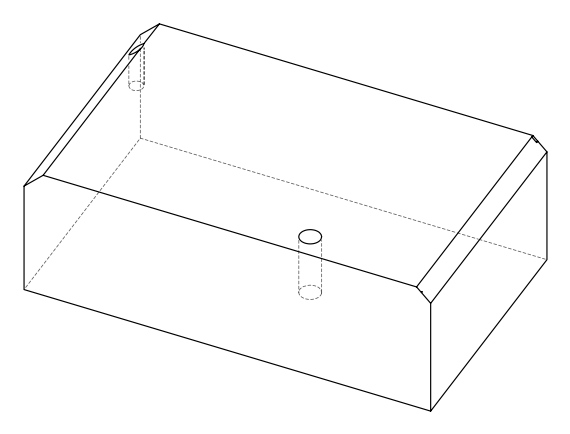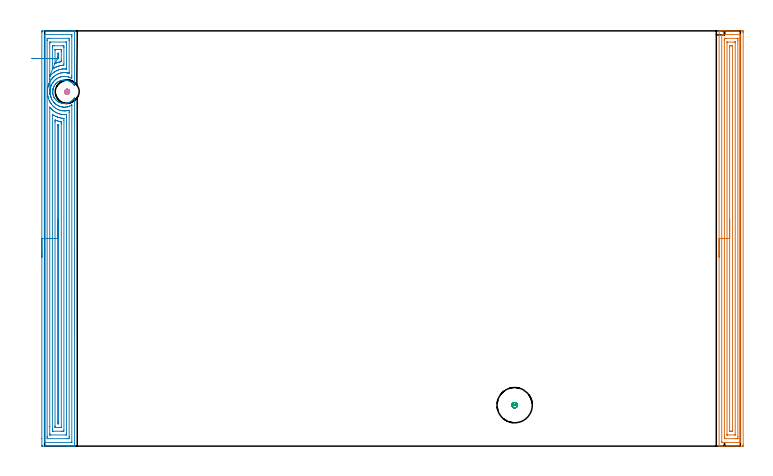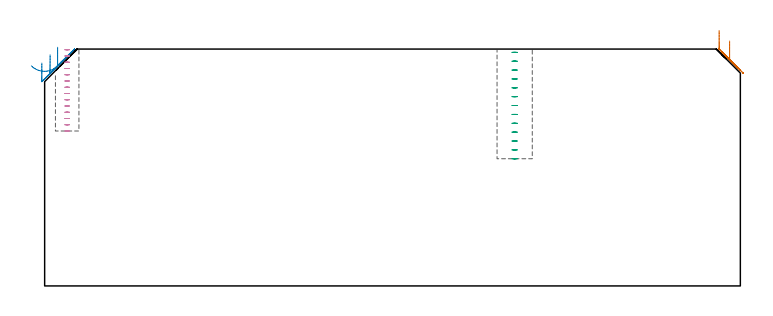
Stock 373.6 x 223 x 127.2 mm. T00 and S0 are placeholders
(PLAN: 4 operations, 2 tool changes, 23.1 min)
(1 AREA_MILL | FG_CHAMFER_SURFACE | UGT0205_001 | 9.17 min | 18553 mm3)
(2 AREA_MILL_1 | FG_CHAMFER_SURFACE_1 | UGT0205_001 | 12.54 min | 34140 mm3)
(3 MILL_BLIND_HOLE_FROM_SOLID_MATERIAL | STEP1POCKET | NXT0201_012 | Spiral | 0.72 min | 16525 mm3)
(4 MILL_BLIND_HOLE_FROM_SOLID_MATERIAL_1 | STEP1POCKET_1 | UGT0201_128 | Spiral | 0.7 min | 4815 mm3)
(TOOL UGT0205_001 | Chamfer Mill 20 x 3 x 45 deg. | D20 FL50 Z2)
(TOOL NXT0201_012 | ENDMILL 16mm [2P460-1600-NA 1630] | D16 FL38 Z6)
(TOOL UGT0201_128 | Carbide End Mill 10.0 | D10 FL15 Z4)
(OP 1 AREA_MILL)
G17 G21 G94 G90
T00 M6
G54
G17 G0 G90 X362.2 Y101.5 S1061 M3
G43 Z137.2 H0
G94 G1 Y101.538 Z136.328 F250.
Y101.652 Z135.463
Y101.841 Z134.612
Y102.103 Z133.78
Y102.437 Z132.974
Y102.84 Z132.2
Y103.309 Z131.464
Y103.84 Z130.772
Y104.429 Z130.129
Y105.072 Z129.54
Y105.764 Z129.008
Y106.5 Z128.54
Y107.274 Z128.137
Y108.08 Z127.803
Y108.912 Z127.541
Y109.764 Z127.352
Y110.628 Z127.238
Y111.5 Z127.2
Y222.818
X362.203 Y222.99 Z127.189
X362.335 Y222.997 Z127.058
X362.474 Y223. Z126.925
X362.7 Z126.7
X363.41 Z125.984
X364.639 Z124.758
X365.157 Z124.238
X365.771 Z123.624
X374.149 Z115.248
X374.763 Y222.994 Z114.635
X375.093 Y222.99 Z114.304
X375.097 Y222.713 Z114.301
X375.099 Y222.371
X375.1 Y222.026 Z114.3
Y0.629
X375.095 Y0.074 Z114.303
X375.092 Y0.01 Z114.306
X375.022 Y0. Z114.375
X365.157 Z124.238
X363.765 Z125.631
X363.41 Z125.984
X362.474 Z126.926
X362.336 Y0.001 Z127.056
X362.251 Y0.005 Z127.141
X362.203 Y0.01 Z127.188
X362.2 Y0.182 Z127.2
Y111.5
X363.614 Z125.786
X363.615 Y220.583 Z125.785
X363.617 Y220.926 Z125.783
X363.618 Y220.967 Z125.782
X363.62 Y220.983 Z125.78
X363.633 Y220.99 Z125.767
X363.741 Y220.995 Z125.659
X363.877 Y220.999 Z125.523
X373.483 Z115.917
X373.639 Y220.996 Z115.761
X373.672 Y220.992 Z115.728
X373.679 Y220.988 Z115.721
X373.682 Y220.977 Z115.718
X373.684 Y220.94 Z115.716
X373.686 Y220.792 Z115.714
Y220.583
X373.685 Y2.417 Z115.715
X373.684 Y2.075 Z115.716
X373.682 Y2.033 Z115.718
X373.68 Y2.017 Z115.72
X373.667 Y2.01 Z115.733
X373.559 Y2.005 Z115.841
X373.423 Y2.001 Z115.977
X363.817 Z125.583
X363.661 Y2.004 Z125.739
X363.628 Y2.009 Z125.772
X363.621 Y2.012 Z125.779
X363.618 Y2.024 Z125.782
X363.616 Y2.06 Z125.784
X363.615 Y2.208 Z125.785
X363.614 Y2.417 Z125.786
Y111.5
X365.028 Z124.372
Y218.032
X365.029 Y218.795 Z124.371
X365.031 Y218.924 Z124.369
X365.034 Y218.968 Z124.366
X365.038 Y218.99 Z124.362
X365.057 Y218.992 Z124.343
X365.157 Y218.995 Z124.243
X365.83 Y219. Z123.57
X366.03 Z123.37
X371.943 Z117.457
X372.143 Y218.997 Z117.257
X372.21 Y218.994 Z117.19
X372.257 Y218.991 Z117.143
X372.265 Y218.925 Z117.135
X372.268 Y218.795 Z117.132
X372.27 Y218.664 Z117.13
X372.272 Y217.901 Z117.128
Y4.968
X372.271 Y4.205 Z117.129
X372.269 Y4.076 Z117.131
X372.266 Y4.032 Z117.134
X372.262 Y4.01 Z117.138
X372.243 Y4.008 Z117.157
X372.143 Y4.005 Z117.257
X371.47 Y4. Z117.93
X371.27 Z118.13
X365.357 Z124.043
X365.157 Y4.003 Z124.243
X365.09 Y4.006 Z124.31
X365.043 Y4.01 Z124.357
X365.035 Y4.075 Z124.365
X365.032 Y4.205 Z124.368
X365.03 Y4.336 Z124.37
X365.029 Y5.099 Z124.371
X365.028 Y111.5 Z124.372
X366.443 Z122.957
Y216.741
X366.444 Y216.867 Z122.956
X366.447 Y216.951 Z122.953
X366.45 Y216.99 Z122.95
X366.471 Y216.992 Z122.929
X366.903 Y217. Z122.497
X370.397 Z119.003
X370.827 Y216.992 Z118.573
X370.849 Y216.99 Z118.551
X370.852 Y216.976 Z118.548
X370.856 Y216.941 Z118.544
X370.857 Y216.896 Z118.543
Y216.852
Y6.259
X370.856 Y6.133 Z118.544
X370.853 Y6.05 Z118.547
X370.85 Y6.01 Z118.55
X370.829 Y6.008 Z118.571
X370.397 Y6. Z119.003
X366.903 Z122.497
X366.473 Y6.008 Z122.927
X366.451 Y6.01 Z122.949
X366.448 Y6.024 Z122.952
X366.444 Y6.059 Z122.956
X366.443 Y6.104 Z122.957
Y6.148
Y111.5
X367.857 Z121.543
Y214.324
X367.859 Y214.73 Z121.541
X367.862 Y214.933 Z121.538
X367.864 Y214.98 Z121.536
X367.871 Y214.99 Z121.529
X367.896 Y214.993 Z121.504
X367.991 Y214.998 Z121.409
X368.65 Y215. Z120.75
X368.863 Z120.537
X369.366 Y214.995 Z120.034
X369.425 Y214.991 Z119.975
X369.437 Y214.988 Z119.963
X369.439 Y214.974 Z119.961
X369.441 Y214.931 Z119.959
X369.443 Y214.756 Z119.957
Y8.676
X369.441 Y8.27 Z119.959
X369.438 Y8.067 Z119.962
X369.436 Y8.02 Z119.964
X369.429 Y8.01 Z119.971
X369.404 Y8.007 Z119.996
X369.309 Y8.002 Z120.091
X368.65 Y8. Z120.75
X368.437 Z120.963
X367.934 Y8.005 Z121.466
X367.876 Y8.009 Z121.524
X367.863 Y8.012 Z121.537
X367.861 Y8.026 Z121.539
X367.859 Y8.069 Z121.541
X367.857 Y8.244 Z121.543
Y111.5
Y112.372 Z121.581
Y113.237 Z121.695
Y114.088 Z121.884
Y114.92 Z122.146
Y115.726 Z122.48
Y116.5 Z122.883
Y117.236 Z123.352
Y117.928 Z123.883
Y118.571 Z124.472
Y119.16 Z125.115
Y119.692 Z125.807
Y120.16 Z126.543
Y120.563 Z127.317
Y120.897 Z128.123
Y121.159 Z128.955
Y121.348 Z129.807
Y121.462 Z130.672
Y121.5 Z131.543
G0 Z137.2
M5
M2
(OP 2 AREA_MILL_1)
G17 G21 G94 G90
T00 M6
G54
G17 G0 G90 X-1.5 Y101.5 S1061 M3
G43 Z137.2 H0
Z119.7
G94 G1 Y101.538 Z118.828 F250.
Y101.652 Z117.964
Y101.841 Z117.112
Y102.103 Z116.28
Y102.437 Z115.474
Y102.84 Z114.7
Y103.308 Z113.964
Y103.84 Z113.272
Y104.429 Z112.629
Y105.072 Z112.04
Y105.764 Z111.509
Y106.5 Z111.04
Y107.274 Z110.637
Y108.08 Z110.303
Y108.912 Z110.041
Y109.764 Z109.852
Y110.628 Z109.738
Y111.5 Z109.7
X-1.499 Y222.371 Z109.701
X-1.497 Y222.782 Z109.702
X-1.492 Y222.99 Z109.705
X-1.093 Y223. Z110.104
X12.341 Z123.536
X14.715 Z125.91
X15.429 Z126.629
X15.669 Z126.869
X15.837 Y222.998 Z127.029
X15.997 Y222.99 Z127.189
X16. Y222.818 Z127.2
Y193.759
X15.994 Y193.686 Z127.192
X15.955 Y193.634 Z127.15
X15.944 Y193.639 Z127.14
X15.899 Y193.704 Z127.099
X15.566 Y194.158 Z126.766
X15.211 Y194.586 Z126.411
X15.001 Y194.799 Z126.201
X14.6 Y195.152 Z125.8
X14.183 Y195.479 Z125.383
X14.108 Y195.529 Z125.308
X13.668 Y195.79 Z124.868
X13.215 Y196.02 Z124.415
X12.772 Y196.203 Z123.972
X12.322 Y196.358 Z123.522
X11.851 Y196.465 Z123.051
X11.429 Y196.536 Z122.629
X10.983 Y196.579 Z122.183
X10.536 Y196.59 Z121.736
X10.089 Y196.569 Z121.289
X9.643 Y196.518 Z120.843
X9.285 Y196.454 Z120.485
X8.93 Y196.373 Z120.13
X8.75 Y196.317 Z119.95
X8.3 Y196.154 Z119.5
X7.857 Y195.961 Z119.057
X7.432 Y195.733 Z118.632
X7.016 Y195.479 Z118.216
X6.964 Y195.442 Z118.164
X6.507 Y195.073 Z117.707
X6.072 Y194.674 Z117.27
X5.99 Y194.586 Z117.184
X5.933 Y194.519 Z117.131
X5.628 Y194.149 Z116.826
X5.37 Y193.795 Z116.57
X5.296 Y193.693 Z116.496
X5.178 Y193.501 Z116.378
X4.993 Y193.154 Z116.192
X4.858 Y192.865 Z116.054
X4.826 Y192.799 Z116.024
X4.769 Y192.653 Z115.968
X4.762 Y192.633 Z115.961
X4.682 Y192.418 Z115.875
X4.657 Y192.356 Z115.852
X4.547 Y192. Z115.746
X4.518 Y191.906 Z115.717
X4.512 Y191.879 Z115.711
X4.436 Y191.524 Z115.627
X4.42 Y191.46 Z115.614
X4.396 Y191.313 Z115.594
X4.391 Y191.279 Z115.589
X4.369 Y191.135 Z115.565
X4.361 Y191.077 Z115.555
X4.351 Y191.012 Z115.546
X4.332 Y190.758 Z115.525
X4.318 Y190.566 Z115.508
X4.319 Y190.531 Z115.507
X4.315 Y190.244 Z115.506
X4.316 Y190.242
X4.317 Y190.183 Z115.502
X4.316 Y190.121
Y190.118
X4.328 Y189.88 Z115.526
X4.332 Y189.809 Z115.531
X4.341 Y189.672 Z115.54
X4.393 Y189.289 Z115.592
X4.402 Y189.226 Z115.6
X4.498 Y188.777 Z115.696
X4.596 Y188.434 Z115.795
X4.625 Y188.332 Z115.824
X4.794 Y187.881 Z115.993
X4.966 Y187.5 Z116.162
X4.993 Y187.439 Z116.191
X5.094 Y187.247 Z116.292
X5.178 Y187.1 Z116.378
X5.551 Y186.545 Z116.75
X5.803 Y186.23 Z117.001
X6.071 Y185.929 Z117.27
X6.291 Y185.712 Z117.491
X6.352 Y185.652 Z117.552
X6.652 Y185.398 Z117.852
X6.964 Y185.162 Z118.164
X7.282 Y184.952 Z118.482
X7.607 Y184.759 Z118.807
X7.857 Y184.635 Z119.057
X8.3 Y184.446 Z119.5
X8.75 Y184.288 Z119.95
X9.194 Y184.168 Z120.394
X9.643 Y184.083 Z120.843
X10.089 Y184.031 Z121.289
X10.536 Y184.01 Z121.736
X10.983 Y184.021 Z122.183
X11.429 Y184.065 Z122.629
X11.877 Y184.141 Z123.077
X12.322 Y184.25 Z123.522
X12.772 Y184.397 Z123.972
X13.215 Y184.579 Z124.415
X13.591 Y184.759 Z124.791
X14.108 Y185.08 Z125.308
X14.486 Y185.353 Z125.686
X14.849 Y185.652 Z126.049
X15.001 Y185.798 Z126.201
X15.337 Y186.163 Z126.537
X15.651 Y186.545 Z126.851
X15.993 Y187.023 Z127.193
X16. Y186.606 Z127.2
Y0.182
X15.998 Y0.01 Z127.189
X15.837 Y0.002 Z127.029
X15.669 Y0. Z126.869
X15.429 Z126.629
X14.715 Z125.91
X13.48 Z124.677
X12.959 Z124.153
X12.341 Z123.536
X-1.093 Z110.104
X-1.356 Y0.002 Z109.841
X-1.492 Y0.01 Z109.706
X-1.499 Y0.148 Z109.699
X-1.5 Y4.094 Z109.7
Y111.5
X-0.086 Z111.114
Y220.583
X-0.084 Y220.964 Z111.116
X-0.082 Y220.986 Z111.118
X-0.08 Y220.99 Z111.12
X-0.065 Y220.994 Z111.135
X0.008 Y220.998 Z111.208
X0.117 Y221. Z111.317
X0.254 Z111.454
X14.306 Z125.506
X14.508 Y220.997 Z125.708
X14.542 Y220.995 Z125.742
X14.575 Y220.991 Z125.775
X14.579 Y220.946 Z125.779
X14.584 Y220.716 Z125.784
X14.585 Y220.583 Z125.785
X14.586 Y219.821 Z125.786
Y198.992
X14.582 Y198.23 Z125.782
X14.579 Y197.475 Z125.779
X13.837 Y197.823 Z125.037
X13.562 Y197.95 Z124.762
X12.959 Y198.192 Z124.159
X12.86 Y198.23 Z124.06
X12.08 Y198.428 Z123.28
X11.842 Y198.473 Z123.042
X11.202 Y198.552 Z122.402
X10.665 Y198.577 Z121.865
X10.324 Y198.571 Z121.524
X10.004 Y198.556 Z121.204
X9.446 Y198.489 Z120.646
X9.229 Y198.45 Z120.429
X8.567 Y198.302 Z119.767
X8.511 Y198.287 Z119.711
X8.334 Y198.23 Z119.534
X7.868 Y198.048 Z119.068
X7.689 Y197.97 Z118.889
X7.262 Y197.771 Z118.462
X6.811 Y197.524 Z118.011
X6.693 Y197.456 Z117.893
X6.499 Y197.336 Z117.699
X6.171 Y197.093 Z117.371
X5.933 Y196.901 Z117.133
X5.686 Y196.692 Z116.886
X5.406 Y196.442 Z116.606
X5.227 Y196.266 Z116.427
X5.054 Y196.077 Z116.254
X4.817 Y195.789 Z116.017
X4.626 Y195.547 Z115.826
X4.435 Y195.284 Z115.635
X4.176 Y194.905 Z115.376
X4.03 Y194.653 Z115.23
X3.778 Y194.165 Z114.978
X3.592 Y193.759 Z114.792
X3.51 Y193.544 Z114.71
X3.298 Y192.953 Z114.498
X3.277 Y192.886 Z114.477
X3.271 Y192.865 Z114.471
X3.171 Y192.483 Z114.371
X3.101 Y192.172 Z114.301
X3.057 Y191.971 Z114.257
X2.97 Y191.411 Z114.17
X2.938 Y191.077 Z114.138
X2.906 Y190.582 Z114.106
X2.903 Y190.183 Z114.103
X2.928 Y189.666 Z114.128
X2.959 Y189.289 Z114.159
X3.055 Y188.642 Z114.255
X3.109 Y188.394 Z114.309
X3.298 Y187.643 Z114.498
X3.34 Y187.5 Z114.54
X3.348 Y187.475 Z114.548
X3.361 Y187.436 Z114.561
X3.558 Y186.929 Z114.758
X3.699 Y186.606 Z114.899
X3.813 Y186.353 Z115.013
X4.128 Y185.761 Z115.328
X4.16 Y185.712 Z115.36
X4.176 Y185.688 Z115.376
X4.528 Y185.178 Z115.728
X4.807 Y184.818 Z116.007
X5.054 Y184.529 Z116.254
X5.343 Y184.221 Z116.543
X5.653 Y183.924 Z116.853
X5.933 Y183.688 Z117.133
X6.131 Y183.535 Z117.331
X6.349 Y183.372 Z117.549
X6.733 Y183.109 Z117.933
X6.811 Y183.063 Z118.011
X6.867 Y183.03 Z118.067
X7.407 Y182.749 Z118.607
X7.689 Y182.628 Z118.889
X7.946 Y182.52 Z119.146
X8.328 Y182.38 Z119.528
X8.567 Y182.312 Z119.767
X9.274 Y182.136 Z120.474
X9.446 Y182.104 Z120.646
X9.483 Y182.097 Z120.683
X9.931 Y182.053 Z121.131
X10.324 Y182.025 Z121.524
X10.438 Y182.02 Z121.638
X11.202 Y182.045 Z122.402
X11.286 Y182.051 Z122.486
X11.93 Y182.136 Z123.13
X12.058 Y182.158 Z123.258
X12.08 Y182.164 Z123.28
X12.75 Y182.348 Z123.95
X12.959 Y182.416 Z124.159
X13.399 Y182.582 Z124.599
X13.837 Y182.775 Z125.037
X14.007 Y182.856 Z125.207
X14.322 Y183.03 Z125.522
X14.416 Y183.086 Z125.616
X14.571 Y183.177 Z125.771
X14.575 Y183.176 Z125.775
X14.579 Y183.168 Z125.779
X14.583 Y183.03 Z125.783
X14.585 Y182.883 Z125.785
X14.586 Y2.417 Z125.786
X14.584 Y2.036 Z125.784
X14.582 Y2.014 Z125.782
X14.58 Y2.01 Z125.78
X14.565 Y2.006 Z125.765
X14.492 Y2.002 Z125.692
X14.383 Y2. Z125.583
X14.247 Z125.447
X0.194 Z111.394
X-0.008 Y2.003 Z111.192
X-0.042 Y2.005 Z111.158
X-0.075 Y2.009 Z111.125
X-0.079 Y2.054 Z111.121
X-0.084 Y2.284 Z111.116
X-0.085 Y2.417 Z111.115
X-0.086 Y3.179 Z111.114
Y111.5
X1.328 Z112.528
X1.329 Y217.901 Z112.529
X1.33 Y218.116 Z112.53
X1.335 Y218.795 Z112.535
X1.347 Y218.993 Z112.547
X2.42 Y219. Z113.62
X12.758 Y218.999 Z123.958
X12.959 Y218.995 Z124.159
X13.154 Y218.99 Z124.354
X13.164 Y218.795 Z124.364
X13.168 Y218.582 Z124.368
X13.171 Y217.901 Z124.371
Y217.684
Y200.479
X13.17 Y200.334 Z124.37
X13.166 Y200.219 Z124.366
X13.165 Y200.192 Z124.365
X13.159 Z124.359
X13.136 Y200.195 Z124.336
X12.959 Y200.24 Z124.159
X12.666 Y200.316 Z123.866
X12.327 Y200.398 Z123.527
X12.08 Y200.444 Z123.28
X11.593 Y200.514 Z122.793
X11.202 Y200.554 Z122.402
X10.653 Y200.577 Z121.853
X10.324 Y200.571 Z121.524
X9.811 Y200.54 Z121.011
X9.446 Y200.496 Z120.646
X9.039 Y200.432 Z120.239
X8.567 Y200.326 Z119.767
X8.322 Y200.268 Z119.522
X7.689 Y200.058 Z118.889
X7.66 Y200.048 Z118.86
X7.58 Y200.018 Z118.78
X7.047 Y199.777 Z118.247
X6.811 Y199.666 Z118.011
X6.464 Y199.477 Z117.664
X5.933 Y199.168 Z117.133
X5.861 Y199.124 Z117.061
X5.399 Y198.773 Z116.599
X5.054 Y198.492 Z116.254
X4.914 Y198.372 Z116.114
X4.755 Y198.23 Z115.955
X4.457 Y197.944 Z115.657
X4.176 Y197.645 Z115.376
X4.034 Y197.48 Z115.234
X3.915 Y197.336 Z115.115
X3.642 Y196.985 Z114.842
X3.298 Y196.51 Z114.498
X3.27 Y196.47 Z114.47
X3.252 Y196.442 Z114.452
X2.934 Y195.918 Z114.134
X2.739 Y195.547 Z113.939
X2.63 Y195.333 Z113.83
X2.42 Y194.888 Z113.62
X2.35 Y194.724 Z113.55
X2.322 Y194.653 Z113.522
X2.116 Y194.068 Z113.316
X2.01 Y193.759 Z113.21
X1.904 Y193.39 Z113.104
X1.773 Y192.865 Z112.973
X1.73 Y192.673 Z112.93
X1.605 Y191.971 Z112.805
X1.596 Y191.915 Z112.796
X1.541 Y191.469 Z112.741
X1.513 Y191.106 Z112.713
X1.511 Y191.077 Z112.711
X1.5 Y190.808 Z112.7
X1.485 Y190.241 Z112.685
Y190.183
X1.5 Y189.857 Z112.7
X1.527 Y189.303 Z112.727
X1.528 Y189.289 Z112.728
X1.541 Y189.133 Z112.741
X1.644 Y188.394 Z112.844
X1.663 Y188.271 Z112.863
X1.748 Y187.849 Z112.948
X1.834 Y187.5 Z113.034
X1.938 Y187.097 Z113.138
X2.081 Y186.606 Z113.281
X2.419 Y185.712 Z113.619
X2.705 Y185.109 Z113.905
X2.862 Y184.818 Z114.062
X3.019 Y184.535 Z114.219
X3.298 Y184.1 Z114.498
X3.417 Y183.924 Z114.617
X3.744 Y183.47 Z114.944
X4.11 Y183.03 Z115.31
X4.176 Y182.957 Z115.376
X4.575 Y182.541 Z115.775
X5.003 Y182.136 Z116.203
X5.054 Y182.091 Z116.254
X5.292 Y181.893 Z116.492
X5.933 Y181.44 Z117.133
X6.238 Y181.242 Z117.438
X6.811 Y180.93 Z118.011
X7.374 Y180.668 Z118.574
X7.689 Y180.549 Z118.889
X8.272 Y180.347 Z119.472
X8.567 Y180.275 Z119.767
X8.66 Y180.253 Z119.86
X9.105 Y180.159 Z120.305
X9.446 Y180.103 Z120.646
X9.719 Y180.069 Z120.919
X10.324 Y180.028 Z121.524
X10.638 Y180.027 Z121.838
X11.202 Y180.047 Z122.402
X11.473 Y180.072 Z122.673
X12.08 Y180.157 Z123.28
X12.241 Y180.184 Z123.441
X12.917 Y180.347 Z124.117
X12.951 Y180.355 Z124.151
X12.959 Z124.159
X13.164 Y180.347 Z124.364
X13.167 Y180.135 Z124.367
X13.171 Y179.453 Z124.371
Y179.237
Y5.099
X13.17 Y4.884 Z124.37
X13.164 Y4.205 Z124.364
X13.154 Y4.007 Z124.354
X12.08 Y4. Z123.28
X1.742 Y4.001 Z112.942
X1.541 Y4.005 Z112.741
X1.346 Y4.01 Z112.546
X1.336 Y4.205 Z112.536
X1.332 Y4.418 Z112.532
X1.329 Y5.099 Z112.529
Y5.316
X1.328 Y111.5 Z112.528
X2.743 Z113.943
Y181.806
X2.745 Y181.995 Z113.945
X2.746 Y182.026 Z113.946
Y182.029
X2.792 Y181.977 Z113.992
X3.298 Y181.39 Z114.498
X3.434 Y181.242 Z114.634
X3.803 Y180.866 Z115.003
X4.176 Y180.519 Z115.376
X4.369 Y180.347 Z115.569
X4.754 Y180.047 Z115.954
X5.054 Y179.829 Z116.254
X5.603 Y179.453 Z116.803
X5.933 Y179.264 Z117.133
X6.341 Y179.038 Z117.541
X6.811 Y178.829 Z118.011
X7.47 Y178.559 Z118.67
X7.689 Y178.486 Z118.889
X7.794 Y178.452 Z118.994
X8.567 Y178.257 Z119.767
X8.948 Y178.172 Z120.148
X9.446 Y178.096 Z120.646
X9.947 Y178.049 Z121.147
X10.324 Y178.028 Z121.524
X10.68 Y178.027 Z121.88
X11.202 Y178.047 Z122.402
X11.675 Y178.078 Z122.875
X11.746 Y178.081 Z122.946
X11.75 Y178.001 Z122.95
X11.754 Y177.665 Z122.954
X11.757 Y177.1 Z122.957
Y176.771
Y6.888
X11.754 Y6.326 Z122.954
X11.75 Y6.135 Z122.95
X11.741 Y6.01 Z122.941
X11.638 Y6.007 Z122.838
X11.202 Y6. Z122.402
X3.298 Z114.498
X2.862 Y6.007 Z114.062
X2.761 Y6.01 Z113.961
X2.75 Y6.073 Z113.95
X2.748 Y6.148 Z113.948
X2.744 Y6.558 Z113.944
X2.743 Y10.704 Z113.943
Y111.5
X4.157 Z115.357
X4.158 Y177.684 Z115.358
X4.176 Y178.196 Z115.376
X4.958 Y177.665 Z116.158
X5.054 Y177.606 Z116.254
X5.195 Y177.521 Z116.395
X5.933 Y177.128 Z117.133
X6.738 Y176.771 Z117.938
X6.811 Y176.742 Z118.011
X6.857 Y176.724 Z118.057
X7.366 Y176.548 Z118.566
X7.689 Y176.453 Z118.889
X8.117 Y176.335 Z119.317
X8.567 Y176.232 Z119.767
X9.209 Y176.118 Z120.409
X9.446 Y176.092 Z120.646
X10.18 Y176.023 Z121.38
X10.324 Y176.008 Z121.524
X10.34 Y175.877 Z121.54
X10.341 Y175.859 Z121.541
X10.343 Y174.983 Z121.543
Y8.657
X10.324 Y8.01 Z121.524
X10.106 Y8.004 Z121.306
X9.446 Y8.001 Z120.646
X9.231 Y8. Z120.431
X4.839 Y8.001 Z116.039
X4.176 Y8.01 Z115.376
X4.158 Y8.676 Z115.358
X4.157 Y8.695 Z115.357
Y111.5
X5.571 Z116.771
Y174.089
X5.572 Y174.455 Z116.772
X5.576 Y174.983 Z116.776
X5.578 Y175.154 Z116.778
X5.86 Y175.057 Z117.06
X5.933 Y175.027 Z117.133
X6.037 Y174.983 Z117.237
X6.811 Y174.685 Z118.011
X7.25 Y174.536 Z118.45
X7.689 Y174.419 Z118.889
X8.422 Y174.236 Z119.622
X8.667 Y174.188 Z119.867
X8.798 Y174.16 Z119.998
X8.922 Y174.132 Z120.122
X8.923 Y174.089 Z120.123
X8.928 Y173.561 Z120.128
X8.929 Y173.194 Z120.129
Y172.826
X8.928 Y10.464 Z120.128
X8.927 Y10.098 Z120.127
X8.925 Y10.044 Z120.125
X8.922 Y10.018 Z120.122
X8.908 Y10.01 Z120.108
X8.795 Y10.006 Z119.995
X8.567 Y10.002 Z119.767
X8.145 Y10. Z119.345
X7.689 Z118.889
X6.389 Z117.589
X5.933 Y10.001 Z117.133
X5.781 Y10.002 Z116.981
X5.659 Y10.006 Z116.859
X5.584 Y10.01 Z116.784
X5.578 Y10.097 Z116.778
X5.574 Y10.464 Z116.774
X5.572 Y10.831 Z116.772
X5.571 Y111.5 Z116.771
X6.985 Z118.185
X6.986 Y171.945 Z118.186
X6.987 Y172.121 Z118.187
X6.991 Y172.3 Z118.191
X6.999 Y172.55 Z118.199
X7.141 Y172.517 Z118.341
X7.25 Y172.49 Z118.45
X7.398 Y172.449 Z118.598
X7.467 Y172.428 Z118.667
X7.507 Y172.414 Z118.707
X7.509 Y172.389 Z118.709
X7.512 Y172.3 Z118.712
X7.514 Y172.123 Z118.714
Y12.118
X7.513 Y12.05 Z118.713
X7.51 Y12.018 Z118.71
X7.508 Y12.01 Z118.708
X7.497 Y12.008 Z118.697
X7.374 Y12.003 Z118.574
X7.057 Y12.002 Z118.257
X7.011 Y12.006 Z118.211
X6.995 Y12.009 Z118.195
X6.991 Y12.069 Z118.191
X6.987 Y12.252 Z118.187
X6.985 Y13.147 Z118.185
Y111.5
Y112.372 Z118.223
Y113.236 Z118.337
Y114.088 Z118.526
Y114.92 Z118.788
Y115.726 Z119.122
Y116.5 Z119.525
Y117.236 Z119.994
Y117.928 Z120.525
Y118.571 Z121.114
Y119.16 Z121.757
Y119.692 Z122.45
Y120.16 Z123.185
Y120.563 Z123.959
Y120.897 Z124.765
Y121.159 Z125.597
Y121.348 Z126.449
Y121.462 Z127.314
Y121.5 Z128.185
G0 Z137.2
X2.924 Y188.747
Z124.126
G1 Y188.769 Z123.254
X2.922 Y188.868 Z122.387
X2.919 Y189.041 Z121.532
X2.914 Y189.289 Z120.695
X2.909 Y189.608 Z119.884
X2.902 Y189.997 Z119.103
X2.894 Y190.453 Z118.359
X2.885 Y190.971 Z117.657
X2.874 Y191.549 Z117.004
X2.863 Y192.182 Z116.403
X2.851 Y192.864 Z115.86
X2.838 Y193.591 Z115.378
X2.824 Y194.358 Z114.962
X2.81 Y195.157 Z114.613
X2.796 Y195.985 Z114.336
X2.78 Y196.833 Z114.132
X2.765 Y197.695 Z114.003
X2.75 Y198.566 Z113.95
X2.748 Y198.638 Z113.948
X2.744 Y199.124 Z113.944
X2.743 Y199.5 Z113.943
Y199.689
Y216.112
X2.746 Y216.674 Z113.946
X2.75 Y216.865 Z113.95
X2.759 Y216.99 Z113.959
X2.862 Y216.993 Z114.062
X3.298 Y217. Z114.498
X11.202 Z122.402
X11.638 Y216.993 Z122.838
X11.739 Y216.99 Z122.939
X11.75 Y216.927 Z122.95
X11.752 Y216.852 Z122.952
X11.756 Y216.442 Z122.956
X11.757 Y216.112 Z122.957
Y215.547
Y203.03
X11.756 Y202.7 Z122.956
X11.753 Y202.56 Z122.953
X11.751 Y202.528 Z122.951
X11.747 Y202.519 Z122.947
X11.683 Y202.523 Z122.883
X11.53 Y202.535 Z122.73
X11.349 Y202.551 Z122.549
X11.202 Y202.557 Z122.402
X10.444 Y202.578 Z121.644
X10.324 Y202.573 Z121.524
X9.617 Y202.526 Z120.817
X9.446 Y202.504 Z120.646
X8.849 Y202.414 Z120.049
X8.567 Y202.352 Z119.767
X8.131 Y202.25 Z119.331
X7.689 Y202.108 Z118.889
X7.468 Y202.032 Z118.668
X6.88 Y201.806 Z118.08
X6.832 Y201.785 Z118.032
X6.811 Y201.775 Z118.011
X6.237 Y201.496 Z117.437
X5.933 Y201.331 Z117.133
X5.229 Y200.912 Z116.429
X5.126 Y200.839 Z116.326
X5.054 Y200.785 Z116.254
X4.628 Y200.452 Z115.828
X4.176 Y200.08 Z115.376
X4.105 Y200.018 Z115.305
X3.687 Y199.622 Z114.887
X3.298 Y199.219 Z114.498
X3.253 Y199.17 Z114.453
X3.214 Y199.124 Z114.414
X2.805 Y198.622 Z114.005
X2.75 Y198.566 Z113.95
X4.176 Y202.402 Z115.376
X4.158 Y202.7 Z115.358
Y202.719
X4.157 Y214.343 Z115.357
X4.176 Y214.99 Z115.376
X4.394 Y214.996 Z115.594
X5.054 Y214.999 Z116.254
X5.269 Y215. Z116.469
X9.661 Y214.999 Z120.861
X10.324 Y214.99 Z121.524
X10.342 Y214.324 Z121.542
X10.343 Y214.305 Z121.543
Y205.364
X10.324 Y204.592 Z121.524
X10.233 Y204.581 Z121.433
X9.446 Y204.519 Z120.646
X9.418 Y204.516 Z120.618
X9.208 Y204.489 Z120.408
X8.654 Y204.4 Z119.854
X8.567 Y204.382 Z119.767
X7.941 Y204.233 Z119.141
X7.689 Y204.159 Z118.889
X7.269 Y204.022 Z118.469
X6.811 Y203.85 Z118.011
X6.63 Y203.779 Z117.83
X6.197 Y203.595 Z117.397
X6.017 Y203.509 Z117.217
X5.933 Y203.466 Z117.133
X5.437 Y203.205 Z116.637
X5.054 Y202.981 Z116.254
X4.881 Y202.877 Z116.081
X4.598 Y202.7 Z115.798
X4.176 Y202.402 Z115.376
X5.578 Y205.435 Z116.778
X5.575 Y205.484 Z116.775
X5.573 Y205.588 Z116.773
X5.572 Y205.75 Z116.772
X5.571 Y212.536 Z116.771
X5.573 Y212.902 Z116.773
X5.575 Y212.956 Z116.775
X5.577 Y212.982 Z116.777
X5.592 Y212.99 Z116.792
X5.705 Y212.994 Z116.905
X5.933 Y212.998 Z117.133
X6.355 Y213. Z117.555
X6.811 Z118.011
X8.112 Z119.312
X8.567 Y212.999 Z119.767
X8.719 Y212.997 Z119.919
X8.841 Y212.994 Z120.041
X8.916 Y212.99 Z120.116
X8.922 Y212.903 Z120.122
X8.926 Y212.536 Z120.126
X8.928 Y212.169 Z120.128
Y207.698
X8.926 Y207.171 Z120.126
X8.922 Y206.81 Z120.122
X8.912 Y206.465 Z120.112
X8.567 Y206.402 Z119.767
X8.464 Y206.382 Z119.664
X7.979 Y206.277 Z119.179
X7.744 Y206.221 Z118.944
X7.689 Y206.206 Z118.889
X7.073 Y206.01 Z118.273
X6.811 Y205.919 Z118.011
X6.428 Y205.773 Z117.628
X5.618 Y205.441 Z116.818
X5.578 Y205.435 Z116.778
X6.992 Y208.065 Z118.192
X6.985 Y208.959 Z118.185
X6.986 Y210.748 Z118.186
X6.987 Y210.804 Z118.187
X6.992 Y210.959 Z118.192
X7.371 Y210.993 Z118.571
X7.443 Y210.998 Z118.643
X7.489 Y210.993 Z118.689
X7.505 Y210.991 Z118.705
X7.509 Y210.931 Z118.709
X7.512 Y210.748 Z118.712
X7.514 Y210.209 Z118.714
X7.515 Y210.031 Z118.715
Y209.137
Y208.782
X7.513 Y208.244 Z118.713
X7.511 Y208.213 Z118.711
X7.508 Y208.205 Z118.708
X7.498 Y208.199 Z118.698
X7.421 Y208.173 Z118.621
X7.065 Y208.065 Z118.265
X7.033 Z118.233
X6.992 Z118.192
X6.349 Y208.073 Z117.603
X5.657 Y208.081 Z117.072
X4.921 Y208.089 Z116.603
X4.148 Y208.098 Z116.2
X3.342 Y208.108 Z115.867
X2.51 Y208.117 Z115.604
X1.658 Y208.127 Z115.416
X0.793 Y208.137 Z115.302
X-0.078 Y208.147 Z115.264
X-0.95 Y208.158 Z115.302
X-1.815 Y208.168 Z115.416
X-2.666 Y208.177 Z115.604
X-3.498 Y208.187 Z115.867
X-4.304 Y208.197 Z116.201
X-5.078 Y208.206 Z116.604
X-5.814 Y208.214 Z117.072
X-6.506 Y208.222 Z117.603
X-7.149 Y208.23 Z118.193
G0 Z137.2
M5
M2
(OP 3 MILL_BLIND_HOLE_FROM_SOLID_MATERIAL)
G17 G21 G94 G90
T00 M6
G54
G17 G0 G90 X252.4 Y22. S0 M3
G43 Z137.2 H1
Z125.438
G94 G3 X253.125 Y22.725 R0.725 F250.
X252.4 Y23.45 R0.725
X250.95 Y22. R1.45
X252.4 Y23.45 R-1.45
X251.675 Y22.725 R0.725
X252.4 Y22. R0.725
G0 Z120.677
G3 X253.125 Y22.725 R0.725
X252.4 Y23.45 R0.725
X250.95 Y22. R1.45
X252.4 Y23.45 R-1.45
X251.675 Y22.725 R0.725
X252.4 Y22. R0.725
G0 Z115.915
G3 X253.125 Y22.725 R0.725
X252.4 Y23.45 R0.725
X250.95 Y22. R1.45
X252.4 Y23.45 R-1.45
X251.675 Y22.725 R0.725
X252.4 Y22. R0.725
G0 Z111.154
G3 X253.125 Y22.725 R0.725
X252.4 Y23.45 R0.725
X250.95 Y22. R1.45
X252.4 Y23.45 R-1.45
X251.675 Y22.725 R0.725
X252.4 Y22. R0.725
G0 Z106.392
G3 X253.125 Y22.725 R0.725
X252.4 Y23.45 R0.725
X250.95 Y22. R1.45
X252.4 Y23.45 R-1.45
X251.675 Y22.725 R0.725
X252.4 Y22. R0.725
G0 Z101.631
G3 X253.125 Y22.725 R0.725
X252.4 Y23.45 R0.725
X250.95 Y22. R1.45
X252.4 Y23.45 R-1.45
X251.675 Y22.725 R0.725
X252.4 Y22. R0.725
G0 Z96.869
G3 X253.125 Y22.725 R0.725
X252.4 Y23.45 R0.725
X250.95 Y22. R1.45
X252.4 Y23.45 R-1.45
X251.675 Y22.725 R0.725
X252.4 Y22. R0.725
G0 Z92.108
G3 X253.125 Y22.725 R0.725
X252.4 Y23.45 R0.725
X250.95 Y22. R1.45
X252.4 Y23.45 R-1.45
X251.675 Y22.725 R0.725
X252.4 Y22. R0.725
G0 Z87.346
G3 X253.125 Y22.725 R0.725
X252.4 Y23.45 R0.725
X250.95 Y22. R1.45
X252.4 Y23.45 R-1.45
X251.675 Y22.725 R0.725
X252.4 Y22. R0.725
G0 Z82.585
G3 X253.125 Y22.725 R0.725
X252.4 Y23.45 R0.725
X250.95 Y22. R1.45
X252.4 Y23.45 R-1.45
X251.675 Y22.725 R0.725
X252.4 Y22. R0.725
G0 Z77.823
G3 X253.125 Y22.725 R0.725
X252.4 Y23.45 R0.725
X250.95 Y22. R1.45
X252.4 Y23.45 R-1.45
X251.675 Y22.725 R0.725
X252.4 Y22. R0.725
G0 Z73.062
G3 X253.125 Y22.725 R0.725
X252.4 Y23.45 R0.725
X250.95 Y22. R1.45
X252.4 Y23.45 R-1.45
X251.675 Y22.725 R0.725
X252.4 Y22. R0.725
G0 Z68.3
G3 X253.125 Y22.725 R0.725
X252.4 Y23.45 R0.725
X250.95 Y22. R1.45
X252.4 Y23.45 R-1.45
X251.675 Y22.725 R0.725
X252.4 Y22. R0.725
G0 Z137.2
M5
M2
(OP 4 MILL_BLIND_HOLE_FROM_SOLID_MATERIAL_1)
G17 G21 G94 G90
T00 M6
G54
G17 G0 G90 X12.1 Y190.3 S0 M3
G43 Z137.2 H0
Z126.843
G94 G3 X12.73 Y190.97 R0.631 F250.
X12.018 Y191.597 R0.67
X10.803 Y190.218 R1.3
X12.018 Y191.597 R-1.3
X11.41 Y190.908 R0.65
X12.1 Y190.3 R0.65
G0 Z123.486
G3 X12.73 Y190.97 R0.631
X12.018 Y191.597 R0.67
X10.803 Y190.218 R1.3
X12.018 Y191.597 R-1.3
X11.41 Y190.908 R0.65
X12.1 Y190.3 R0.65
G0 Z120.129
G3 X12.73 Y190.97 R0.631
X12.018 Y191.597 R0.67
X10.803 Y190.218 R1.3
X12.018 Y191.597 R-1.3
X11.41 Y190.908 R0.65
X12.1 Y190.3 R0.65
G0 Z116.771
G3 X12.73 Y190.97 R0.631
X12.018 Y191.597 R0.67
X10.803 Y190.218 R1.3
X12.018 Y191.597 R-1.3
X11.41 Y190.908 R0.65
X12.1 Y190.3 R0.65
G0 Z113.414
G3 X12.73 Y190.97 R0.631
X12.018 Y191.597 R0.67
X10.803 Y190.218 R1.3
X12.018 Y191.597 R-1.3
X11.41 Y190.908 R0.65
X12.1 Y190.3 R0.65
G0 Z110.057
G3 X12.73 Y190.97 R0.631
X12.018 Y191.597 R0.67
X10.803 Y190.218 R1.3
X12.018 Y191.597 R-1.3
X11.41 Y190.908 R0.65
X12.1 Y190.3 R0.65
G0 Z106.7
G3 X12.73 Y190.97 R0.631
X12.018 Y191.597 R0.67
X10.803 Y190.218 R1.3
X12.018 Y191.597 R-1.3
X11.41 Y190.908 R0.65
X12.1 Y190.3 R0.65
G0 Z103.343
G3 X12.73 Y190.97 R0.631
X12.018 Y191.597 R0.67
X10.803 Y190.218 R1.3
X12.018 Y191.597 R-1.3
X11.41 Y190.908 R0.65
X12.1 Y190.3 R0.65
G0 Z99.986
G3 X12.73 Y190.97 R0.631
X12.018 Y191.597 R0.67
X10.803 Y190.218 R1.3
X12.018 Y191.597 R-1.3
X11.41 Y190.908 R0.65
X12.1 Y190.3 R0.65
G0 Z96.629
G3 X12.73 Y190.97 R0.631
X12.018 Y191.597 R0.67
X10.803 Y190.218 R1.3
X12.018 Y191.597 R-1.3
X11.41 Y190.908 R0.65
X12.1 Y190.3 R0.65
G0 Z93.271
G3 X12.73 Y190.97 R0.631
X12.018 Y191.597 R0.67
X10.803 Y190.218 R1.3
X12.018 Y191.597 R-1.3
X11.41 Y190.908 R0.65
X12.1 Y190.3 R0.65
G0 Z89.914
G3 X12.73 Y190.97 R0.631
X12.018 Y191.597 R0.67
X10.803 Y190.218 R1.3
X12.018 Y191.597 R-1.3
X11.41 Y190.908 R0.65
X12.1 Y190.3 R0.65
G0 Z86.557
G3 X12.73 Y190.97 R0.631
X12.018 Y191.597 R0.67
X10.803 Y190.218 R1.3
X12.018 Y191.597 R-1.3
X11.41 Y190.908 R0.65
X12.1 Y190.3 R0.65
G0 Z83.2
G3 X12.73 Y190.97 R0.631
X12.018 Y191.597 R0.67
X10.803 Y190.218 R1.3
X12.018 Y191.597 R-1.3
X11.41 Y190.908 R0.65
X12.1 Y190.3 R0.65
G0 Z137.2
M5
M2
